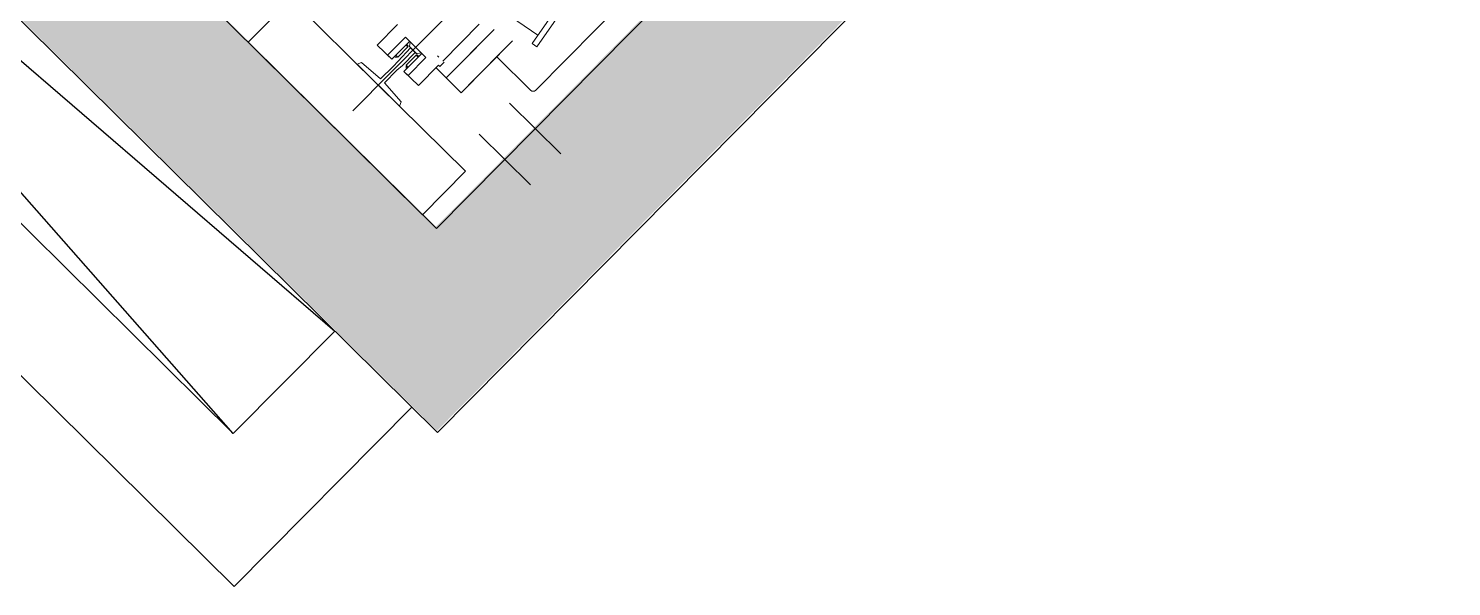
# Model space of a CAD drawing. Header units: centimetres. Extents: x 139057 to 200038, y 34824 to 80516.
# Drawn here: x 165081.7 to 165278.9, y 54448.7 to 54526.1 of the extents above; entities that cross this region are included whole.
import ezdxf

# ---------------------------------------------------------------- set-up
doc = ezdxf.new("R2010")
doc.units = ezdxf.units.CM
doc.header["$LTSCALE"] = 100
doc.layers.get('0').update_dxf_attribs({"lineweight": 0})
doc.layers.add('410_STRUTTURE_001-AM_0', color=7, linetype='Continuous', lineweight=0)
doc.layers.add('448_RAMPE_SCALE_ASCENS_001-AM_0', color=216, linetype='Continuous', lineweight=0)
for name, color, linetype in [('_retini_strutture', 7, 'Continuous'), ('A-CAVEDI', 1, 'Continuous'), ('A-GRAFICA', 253, 'Continuous')]:
    doc.layers.add(name, color=color, linetype=linetype)

# ---------------------------------------------------------------- blocks, each defined once
blk = doc.blocks.new('AP1-2')
for p, q in [((14858944.55999796, 36749388.68179521), (14859412.72572296, 36748566.07429224)), ((14859023.07405919, 36749331.59462729), (14858998.7391304, 36749317.74503377)), ((14859005.6919672, 36749321.70206049), (14858998.7391304, 36749317.74503377)), ((14859023.0039591, 36749291.2833995), (14859005.6919672, 36749321.70206049)), ((14859042.85919279, 36749296.8304433), (14859023.07405919, 36749331.59462729)), ((14858977.88062001, 36749305.8739536), (14858953.54569122, 36749292.02436008)), ((14858977.88062001, 36749305.8739536), (14858970.92778321, 36749301.91692688)), ((14858988.23977511, 36749271.4982659), (14858970.92778321, 36749301.91692688)), ((14858995.19261191, 36749275.45529262), (14858977.88062001, 36749305.8739536)), ((14858995.19261191, 36749275.45529262), (14858977.88062001, 36749305.8739536)), ((14858980.74946438, 36749300.83314693), (14858982.27039743, 36749301.69874652)), ((14858980.74946438, 36749300.83314693), (14858981.83584513, 36749301.45143235)), ((14858981.83764673, 36749298.92111681), (14858985.31406513, 36749300.89963017)), ((14858982.27039743, 36749301.69874652), (14858984.99786331, 36749300.949794)), ((14858985.09678898, 36749300.77597308), (14858984.99786331, 36749300.949794)), ((14858995.20663193, 36749283.51753817), (14858985.31406513, 36749300.89963017)), ((14859016.0511223, 36749287.32637278), (14858998.7391304, 36749317.74503377)), ((14859016.0511223, 36749287.32637278), (14858998.7391304, 36749317.74503377)), ((14859002.69615712, 36749310.79219697), (14858999.21973872, 36749308.81368361)), ((14859009.11230552, 36749291.43159162), (14858999.21973872, 36749308.81368361)), ((14859000.08704172, 36749311.83862749), (14858999.33808921, 36749309.11116161)), ((14858999.43701487, 36749308.93734069), (14858999.33808921, 36749309.11116161)), ((14859001.60797477, 36749312.70422709), (14859000.08704172, 36749311.83862749)), ((14859000.52159402, 36749312.08594166), (14859001.60797477, 36749312.70422709)), ((14858973.33082482, 36749257.2601761), (14858953.54569122, 36749292.02436008)), ((14859023.0039591, 36749291.2833995), (14858988.23977511, 36749271.4982659)), ((14858991.73021353, 36749281.53902481), (14858995.20663193, 36749283.51753817)), ((14858992.71825803, 36749279.80294552), (14858993.44330858, 36749281.05611923)), ((14858993.44330858, 36749281.05611923), (14858995.18151778, 36749282.04537591)), ((14858994.95050615, 36749282.45128324), (14858995.38505845, 36749282.69859741)), ((14858995.18151778, 36749282.04537591), (14858994.95050615, 36749282.45128324)), ((14858994.98935578, 36749283.39388109), (14858995.38505845, 36749282.69859741)), ((14858996.36225342, 36749276.43271171), (14858996.92379764, 36749282.42372142)), ((14858996.92379764, 36749282.42372142), (14859009.17580183, 36749289.39663181)), ((14859009.13353194, 36749289.372575), (14858996.96606754, 36749282.44777823)), ((14859012.58872392, 36749293.41010498), (14859009.11230552, 36749291.43159162)), ((14859014.61345001, 36749286.81990685), (14859009.17580183, 36749289.39663181)), ((14859009.32958167, 36749291.5552487), (14859009.72528435, 36749290.85996502)), ((14859010.15983665, 36749291.10727919), (14859009.72528435, 36749290.85996502)), ((14859010.39084828, 36749290.70137186), (14859010.15983665, 36749291.10727919)), ((14859012.12905748, 36749291.69062854), (14859010.39084828, 36749290.70137186)), ((14859013.57676842, 36749291.67402568), (14859012.12905748, 36749291.69062854)), ((14858928.17263207, 36749237.54273135), (14858970.75875745, 36749261.77952001)), ((14858953.37666546, 36749251.88695321), (14858970.75875745, 36749261.77952001)), ((14858953.37666546, 36749251.88695321), (14858999.99285494, 36749169.97829287)), ((14858973.33082482, 36749257.2601761), (14858971.15806332, 36749256.02360525)), ((14858975.11509004, 36749249.07076845), (14858971.15806332, 36749256.02360525)), ((14859012.90109202, 36749187.73180812), (14858977.28785154, 36749250.3073393)), ((14858985.97889716, 36749255.25362244), (14858983.80613566, 36749254.01705158)), ((14858978.1040452, 36749149.8089375), (14858928.17263207, 36749237.54273135)), ((14858935.344743, 36749224.94071466), (14858978.1040452, 36749149.8089375)), ((14858997.89321606, 36749173.66753924), (14858968.21551566, 36749225.81381522)), ((14859082.47392376, 36749201.58456416), (14858976.21259406, 36749113.53611266)), ((14858962.79661587, 36749176.70540937), (14858905.43571229, 36749144.05993893)), ((14858903.56333099, 36749137.24127423), (14859175.60891803, 36748659.2337444)), ((14858961.12006538, 36749119.2119895), (14858967.28014246, 36749124.31624756)), ((14859029.48828754, 36749049.2403081), (14858967.28014246, 36749124.31624756)), ((14859063.20522653, 36748996.01044782), (14858961.12006538, 36749119.2119895))]:
    blk.add_line(p, q)
blk.add_lwpolyline([(14858969.29141503, 36749345.22656526), (14859117.03919686, 36749429.31338327), (14859075.11944494, 36749502.96999804), (14858779.62388127, 36749334.79636201), (14858821.54363319, 36749261.13974724), (14858969.29141503, 36749345.22656526)])
for points in [[(14859005.14198009, 36749365.62998628), (14859005.93698863, 36749359.17878783), (14858976.60650999, 36749339.95476581), (14858988.79909857, 36749318.53133743), (14858993.96265812, 36749309.96394852), (14859006.96077026, 36749288.13600586), (14858999.13882886, 36749283.68435079), (14858986.57526902, 36749305.75960763), (14858982.28081407, 36749314.82162488), (14858970.08822549, 36749336.24505326), (14858938.58138215, 36749320.84509148), (14858933.44085061, 36749324.82314822)], [(14858779.35399623, 36749179.59813727), (14858866.2644562, 36749229.06097127)], [(14858809.03169663, 36749127.45186129), (14858895.9421566, 36749176.91469529)]]:
    blk.add_lwpolyline(points, close=True)
for centre, radius, start, end in [((14859012.01819793, 36749289.86369833), 4, 310.4521686075591, 333.8741118093566), ((14859014.06379734, 36749289.30198395), 2, 306.4226375476204, 321.6695583207645), ((14858995.07065823, 36749280.2184457), 4, 265.416379351449, 288.8383227567602), ((14858907.90885399, 36749139.71441593), 5, 119.6452455954129, 209.6452456482004)]:
    blk.add_arc(centre, radius, start, end)

msp = doc.modelspace()

# ---------------------------------------------------------------- hatches: boundary and pattern name
at = {"layer": '_retini_strutture'}
msp.add_hatch(color=256, dxfattribs=at).paths.add_polyline_path([(164780.9019546161, 54953.34065716129), (164943.7547121147, 55051.21291922194), (164982.8687929461, 54986.14293964368), (165000.0108635674, 54996.44619070899), (164960.8971076334, 55061.51526259792), (164950.5931888024, 55078.65671119255), (164753.4556402588, 54960.17976237994), (164915.183593298, 54691.13150631797), (165138.343513752, 54470.35436805498), (165300.0877934495, 54633.87436203819), (165285.8699562425, 54647.94038879287), (165231.9003690357, 54701.33371763092), (165217.834342348, 54687.11588048351), (165271.8052362675, 54633.72125888032), (165138.1903965274, 54498.63952471477), (164931.0327649886, 54703.58523792189)])

# ---------------------------------------------------------------- linework, layer by layer
at = {"layer": '410_STRUTTURE_001-AM_0', "elevation": -3.490789228516181e-08}
msp.add_lwpolyline([(165138.3958842462, 54470.10562314999), (165300.146672024, 54633.61917946648), (165285.9293946686, 54647.68577208531), (165138.2438927839, 54498.39078588199), (164931.0944184089, 54703.34474394631), (164780.973548601, 54953.10613831293), (164960.9730069084, 55061.27357971829), (164950.6697703215, 55078.41543840778), (164753.5275064619, 54959.94633590591), (164915.2447510498, 54690.8916431607)], close=True, dxfattribs=at)
at = {"layer": 'A-CAVEDI'}
for p, q in [((164882.7486344228, 54673.80754935157, -3.490789228516181e-08), (165110.223764463, 54448.74336127353, -3.490789228516181e-08)), ((164903.961536816, 54673.92056290966, -3.490789228516181e-08), (165110.1107509086, 54469.95626366299, -3.490789228516181e-08)), ((165124.1773434678, 54484.17354095888, -3.490789228516181e-08), (165110.1107509086, 54469.95626366299, -3.490789228516181e-08)), ((165134.8403014397, 54473.62359653574, -3.490789228516181e-08), (165110.223764463, 54448.74336127353, -3.490789228516181e-08))]:
    msp.add_line(p, q, dxfattribs=at)
at = {"layer": 'A-GRAFICA'}
for p, q in [((165110.1107509086, 54469.95626366299, -3.490789228516181e-08), (164918.0281293677, 54688.1378401981, -3.490789228516181e-08)), ((164903.961536816, 54673.92056290966, -3.490789228516181e-08), (165124.177343466, 54484.17354095888, -3.490789228516181e-08))]:
    msp.add_line(p, q, dxfattribs=at)

# ---------------------------------------------------------------- block references
at = {"layer": '448_RAMPE_SCALE_ASCENS_001-AM_0', "xscale": 0.1, "yscale": 0.1, "zscale": 0.1, "rotation": 105.66}
msp.add_blockref('AP1-2', (4104738.345010559, -384253.9906412198, -3.490789228516181e-08), dxfattribs=at)

doc.saveas('drawing.dxf')
